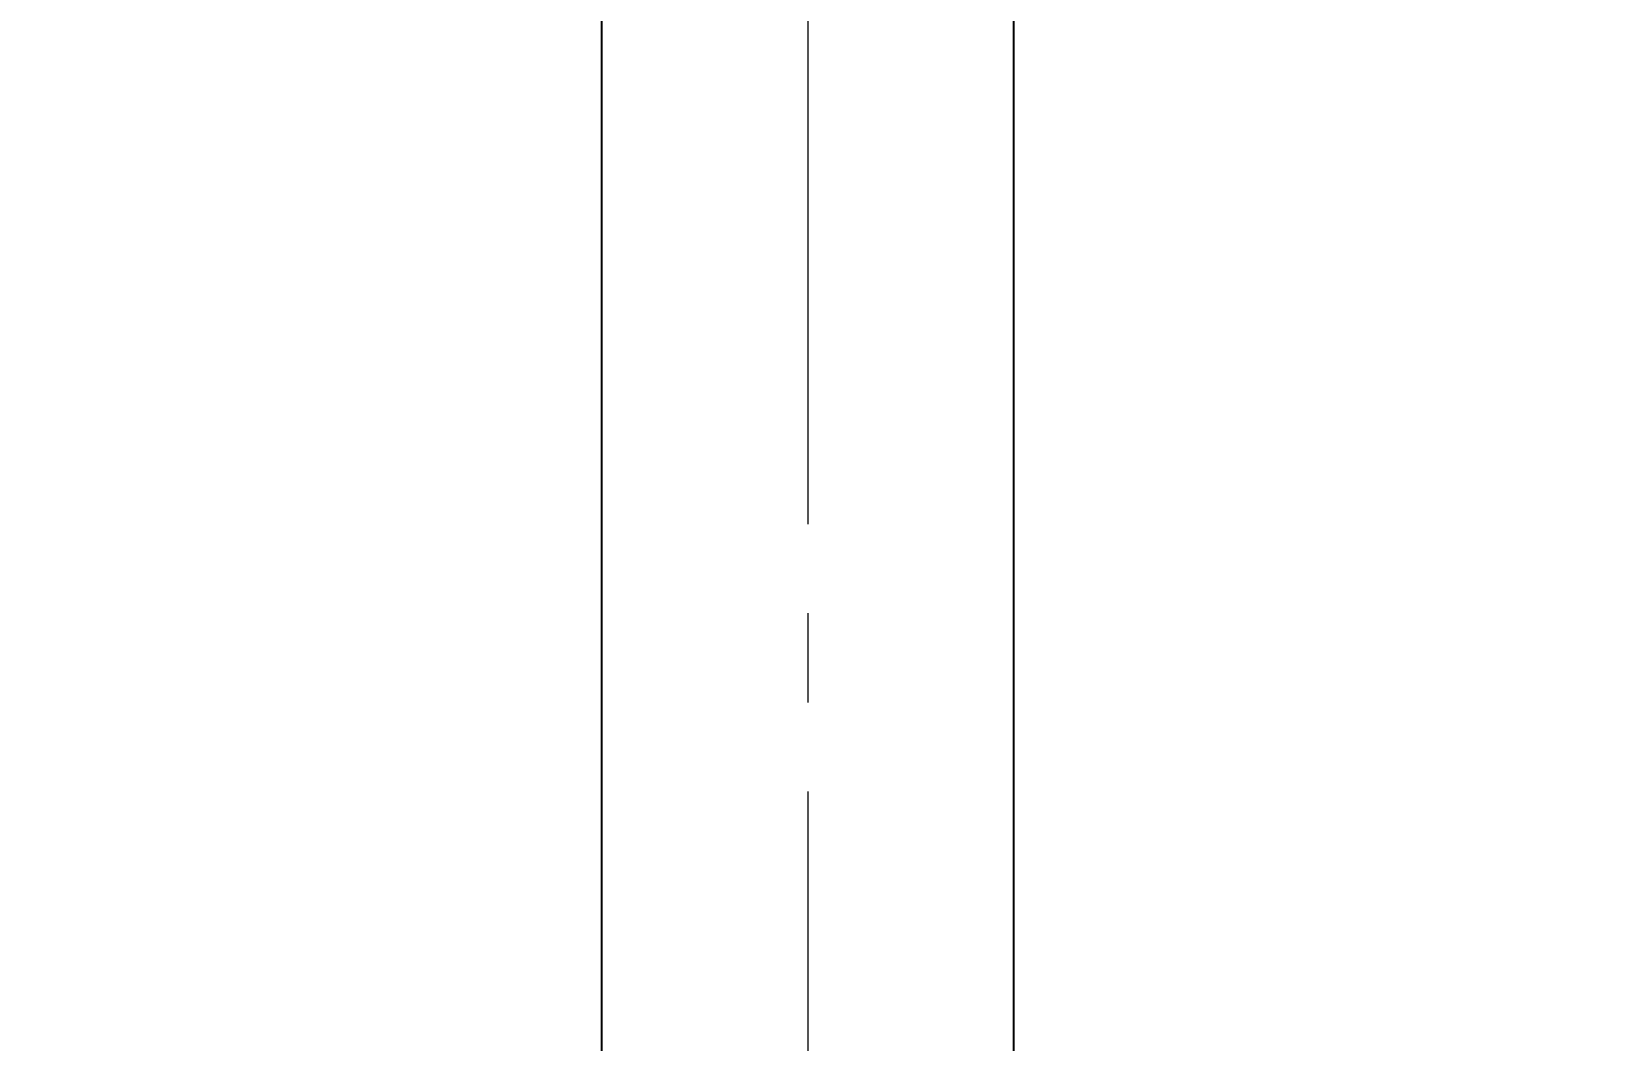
# Model space of a CAD drawing. Extents: x 0 to 3160, y 0 to 2315.
# Drawn here: x 1861 to 1944.9, y 674.4 to 728.3 of the extents above; entities that cross this region are included whole.
import ezdxf

# ---------------------------------------------------------------- set-up
doc = ezdxf.new("R2010")
doc.units = 0
doc.header["$LTSCALE"] = 3
doc.header["$MEASUREMENT"] = 0
doc.header["$PDMODE"] = 3
doc.header["$PDSIZE"] = -10
doc.linetypes.add('CENTER2', pattern=[28.575000000000003, 19.05, -3.175, 3.175, -3.175])
doc.layers.get('0').update_dxf_attribs({"linetype": 'CONTINUOUS'})
doc.layers.get('DEFPOINTS').update_dxf_attribs({"linetype": 'CONTINUOUS'})
doc.layers.add('Cneter', color=1, linetype='CENTER2', lineweight=13)
doc.layers.add('DEF_LAYER_ASSEM_MEMBER', color=7, linetype='CONTINUOUS')
doc.styles.add('Daelim Dimension', font='')
doc.styles.get('Daelim Dimension').set_extended_font_data('나눔고딕')
doc.dimstyles.new('DEFAULT', dxfattribs={"dimscale": 2, "dimtxt": 2, "dimasz": 2, "dimexe": 0, "dimexo": 2, "dimgap": 1, "dimtad": 1, "dimdec": 1, "dimzin": 9, "dimdsep": 46, "dimtxsty": 'Daelim Dimension', "dimcen": 0.5, "dimclrd": 252, "dimclre": 252, "dimclrt": 3, "dimadec": 1, "dimazin": 0, "dimtfac": 1, "dimtdec": 1, "dimtix": 1, "dimtmove": 0, "dimatfit": 3, "dimfxl": 1, "dimtolj": 1, "dimtzin": 1, "dimlwd": 9, "dimlwe": 9, "dimarcsym": 0})

# ---------------------------------------------------------------- blocks, each defined once
blk = doc.blocks.new('*D1')
at = {"color": 5, "lineweight": 9, "ltscale": 0.5, "transparency": 16777216}
for p, q in [((1534.878042095622, 1384.914732641318), (2240.924150947237, 1384.914732641318)), ((2238.924150947237, 454.1434307510593), (2238.924150947237, 1376.914732641318)), ((2060.592201152826, 446.1434307510593), (2240.924150947237, 446.1434307510593))]:
    blk.add_line(p, q, dxfattribs=at)
at = {"color": 5, "ltscale": 0.5, "transparency": 16777216}
for points in [[(2237.590817613904, 1376.914732641318), (2240.257484280571, 1376.914732641318), (2238.924150947237, 1384.914732641318)], [(2237.590817613903, 454.1434307510593), (2240.25748428057, 454.1434307510593), (2238.924150947237, 446.1434307510593)]]:
    blk.add_solid(points, dxfattribs=at)
at = {"layer": 'DEFPOINTS', "color": 0, "ltscale": 0.5, "transparency": 16777216}
for p in [(1530.878042095622, 1384.914732641318), (2238.924150947237, 1384.914732641318), (2056.592201152826, 446.1434307510593)]:
    blk.add_point(p, dxfattribs=at)
at = {"color": 7, "ltscale": 0.5, "transparency": 16777216, "insert": (2223.218857671128, 915.5290816961884), "char_height": 20, "attachment_point": 5, "rotation": 90, "style": 'Daelim Dimension'}
blk.add_mtext('\\A1;(1140)', dxfattribs=at)

msp = doc.modelspace()

# ---------------------------------------------------------------- linework, layer by layer
at = {"layer": 'Cneter', "lineweight": 5, "ltscale": 0.5}
msp.add_line((1902.448917466277, 1330.66786448071), (1902.448917466277, 566.9401889827583), dxfattribs=at)
at = {"layer": 'DEF_LAYER_ASSEM_MEMBER', "color": 7, "linetype": 'Continuous'}
for p, q in [((1891.448917466277, 665.846283262179), (1891.448917466277, 801.0379418255225)), ((1913.448917466277, 665.846283262179), (1913.448917466277, 801.0379418572795))]:
    msp.add_line(p, q, dxfattribs=at)

# ---------------------------------------------------------------- dimensions: what is measured, and where the dimension line sits
at = {"color": 5, "ltscale": 0.5}
dim = msp.add_linear_dim(base=(2238.924150947237, 1384.914732641318), p1=(2056.592201152826, 446.1434307510593), p2=(1530.878042095622, 1384.914732641318), angle=90, text='(1140)', dimstyle='DEFAULT', override={"dimtxt": 10, "dimasz": 4, "dimexe": 1, "dimdec": 0, "dimclrd": 5, "dimclre": 5, "dimclrt": 7}, dxfattribs=at)
dim.commit()
dim.dimension.update_dxf_attribs({"geometry": '*D1', "text_midpoint": (2238.924150947237, 915.5290816961884), "dimtype": 160})

doc.saveas('drawing.dxf')
